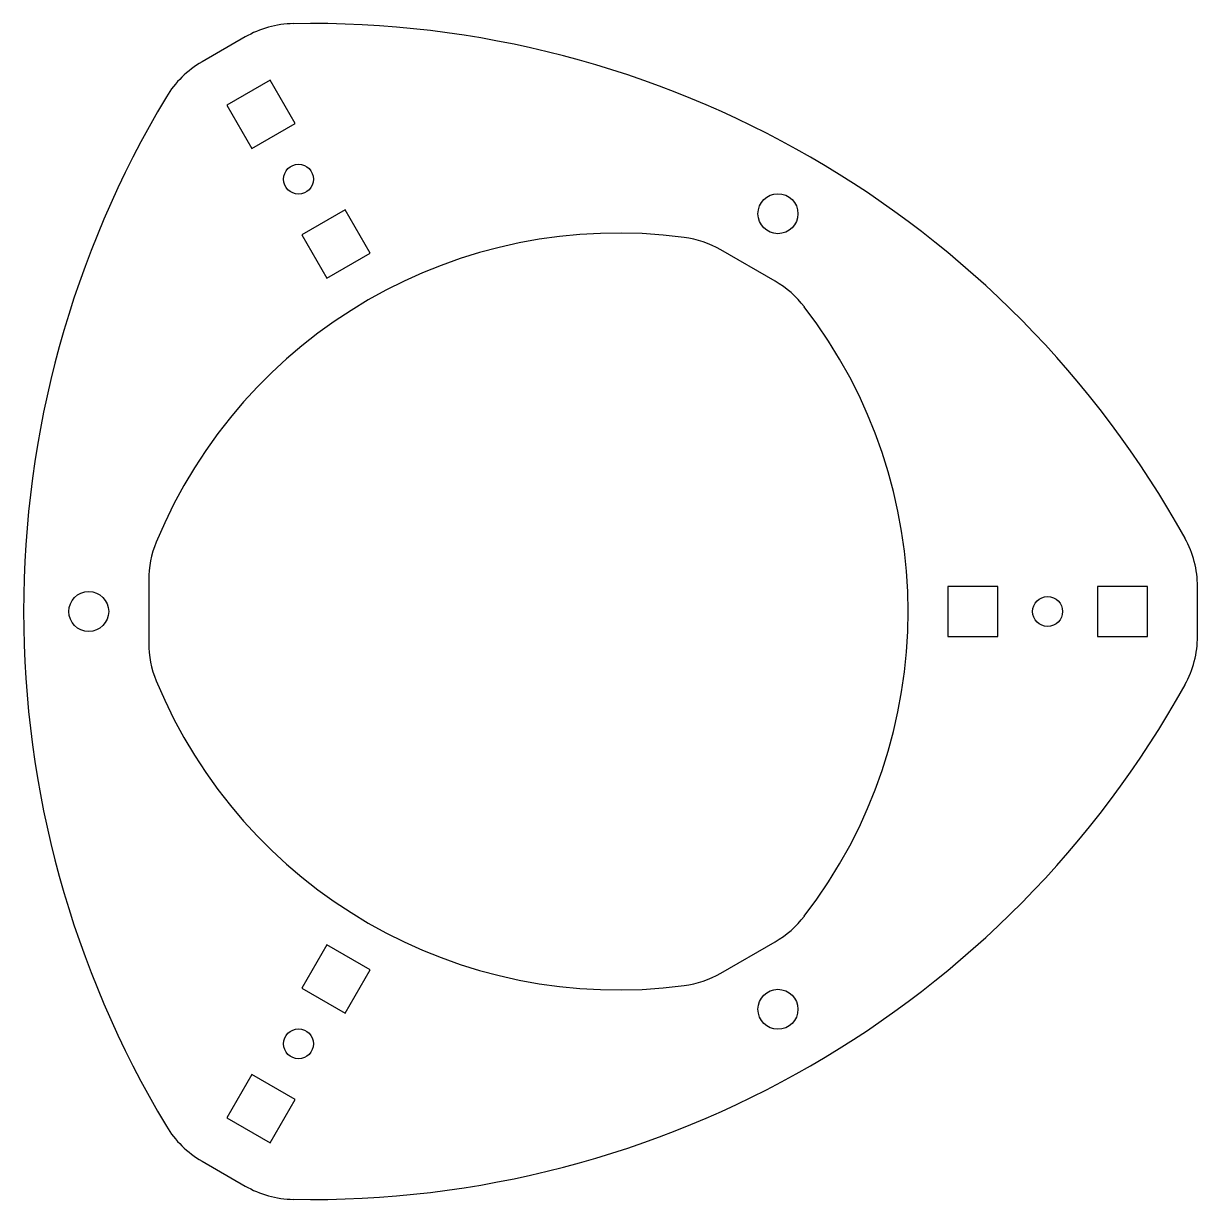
# Model space of a CAD drawing. Header units: millimetres. Extents: x -53 to 65, y -59 to 59.
import ezdxf

# ---------------------------------------------------------------- set-up
doc = ezdxf.new("R2010")
doc.units = ezdxf.units.MM

msp = doc.modelspace()

# ---------------------------------------------------------------- linework, layer by layer
at = {"color": 7, "linetype": 'Continuous', "lineweight": 25}
for p, q in [((-30.34, 57.54), (-34.66, 55.05)), ((-27.83, 53.21), (-32.17, 50.71)), ((-25.33, 48.88), (-27.83, 53.21)), ((-32.17, 50.71), (-29.67, 46.38)), ((-29.67, 46.38), (-25.33, 48.88)), ((-20.33, 40.22), (-24.67, 37.72)), ((-17.83, 35.89), (-20.33, 40.22)), ((-24.67, 37.72), (-22.17, 33.39)), ((-22.17, 33.39), (-17.83, 35.89)), ((22.72, 33.07), (17.28, 36.21)), ((-40, 3.14), (-40, -3.14)), ((40, 2.5), (40, -2.5)), ((45, 2.5), (40, 2.5)), ((45, -2.5), (45, 2.5)), ((55, 2.5), (55, -2.5)), ((60, 2.5), (55, 2.5)), ((60, -2.5), (60, 2.5)), ((65, -2.49), (65, 2.49)), ((40, -2.5), (45, -2.5)), ((55, -2.5), (60, -2.5)), ((-22.17, -33.39), (-24.67, -37.72)), ((-17.83, -35.89), (-22.17, -33.39)), ((17.28, -36.21), (22.72, -33.07)), ((-20.33, -40.22), (-17.83, -35.89)), ((-24.67, -37.72), (-20.33, -40.22)), ((-29.67, -46.38), (-32.17, -50.71)), ((-25.33, -48.88), (-29.67, -46.38)), ((-27.83, -53.21), (-25.33, -48.88)), ((-32.17, -50.71), (-27.83, -53.21)), ((-34.66, -55.05), (-30.34, -57.54))]:
    msp.add_line(p, q, dxfattribs=at)
for centre, radius in [((-25, 43.3), 1.5), ((23, 39.84), 2), ((-46, 0), 2), ((50, 0), 1.5), ((23, -39.84), 2), ((-25, -43.3), 1.5)]:
    msp.add_circle(centre, radius, dxfattribs=at)
for centre, radius, start, end in [((-25.34, 48.88), 10, 91.025, 120), ((-23.73, -41.11), 100, 28.975, 91.025), ((-29.66, 46.39), 10, 120, 148.975), ((47.47, 0), 100, 148.975, 211.025), ((6.99, -12.1), 50, 82.3868, 157.6132), ((12.28, 27.55), 10, 60, 82.3868), ((17.72, 24.41), 10, 37.6132, 60), ((-13.97, 0), 50, 322.3868, 37.6132), ((55, 2.49), 10, 0, 28.975), ((-30, 3.14), 10, 157.6132, 180), ((-30, -3.14), 10, 180, 202.3868), ((55, -2.49), 10, 331.025, 0), ((6.99, 12.1), 50, 202.3868, 277.6132), ((-23.73, 41.11), 100, 268.975, 331.025), ((17.72, -24.41), 10, 300, 322.3868), ((12.28, -27.55), 10, 277.6132, 300), ((-29.66, -46.39), 10, 211.025, 240), ((-25.34, -48.88), 10, 240, 268.975)]:
    msp.add_arc(centre, radius, start, end, dxfattribs=at)

doc.saveas('drawing.dxf')
